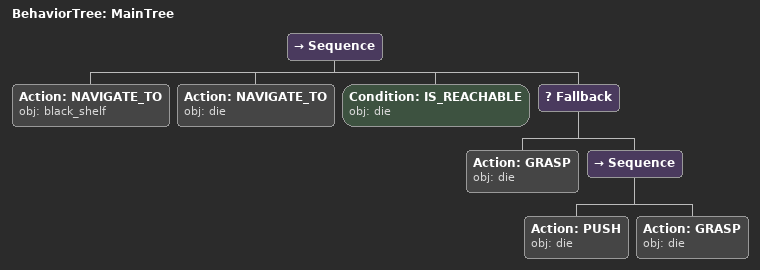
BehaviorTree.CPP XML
<root main_tree_to_execute="MainTree">
  <BehaviorTree ID="MainTree">
    <Sequence>
      <!-- Navigate to black_shelf -->
      <Action ID="NAVIGATE_TO" obj="black_shelf" />
      <!-- Navigate to die -->
      <Action ID="NAVIGATE_TO" obj="die" />
      <!-- Check die is reachable before GRASP -->
      <Condition ID="IS_REACHABLE" obj="die" />
      <!-- Fallback: if GRASP die fails, try alternative to reposition -->
      <Fallback>
        <!-- Grasp die -->
        <Action ID="GRASP" obj="die" />
        <Sequence>
          <!-- Push die forward toward front edge of table -->
          <Action ID="PUSH" obj="die" />
          <!-- Grasp die -->
          <Action ID="GRASP" obj="die" />
        </Sequence>
      </Fallback>
    </Sequence>
  </BehaviorTree>
</root>
